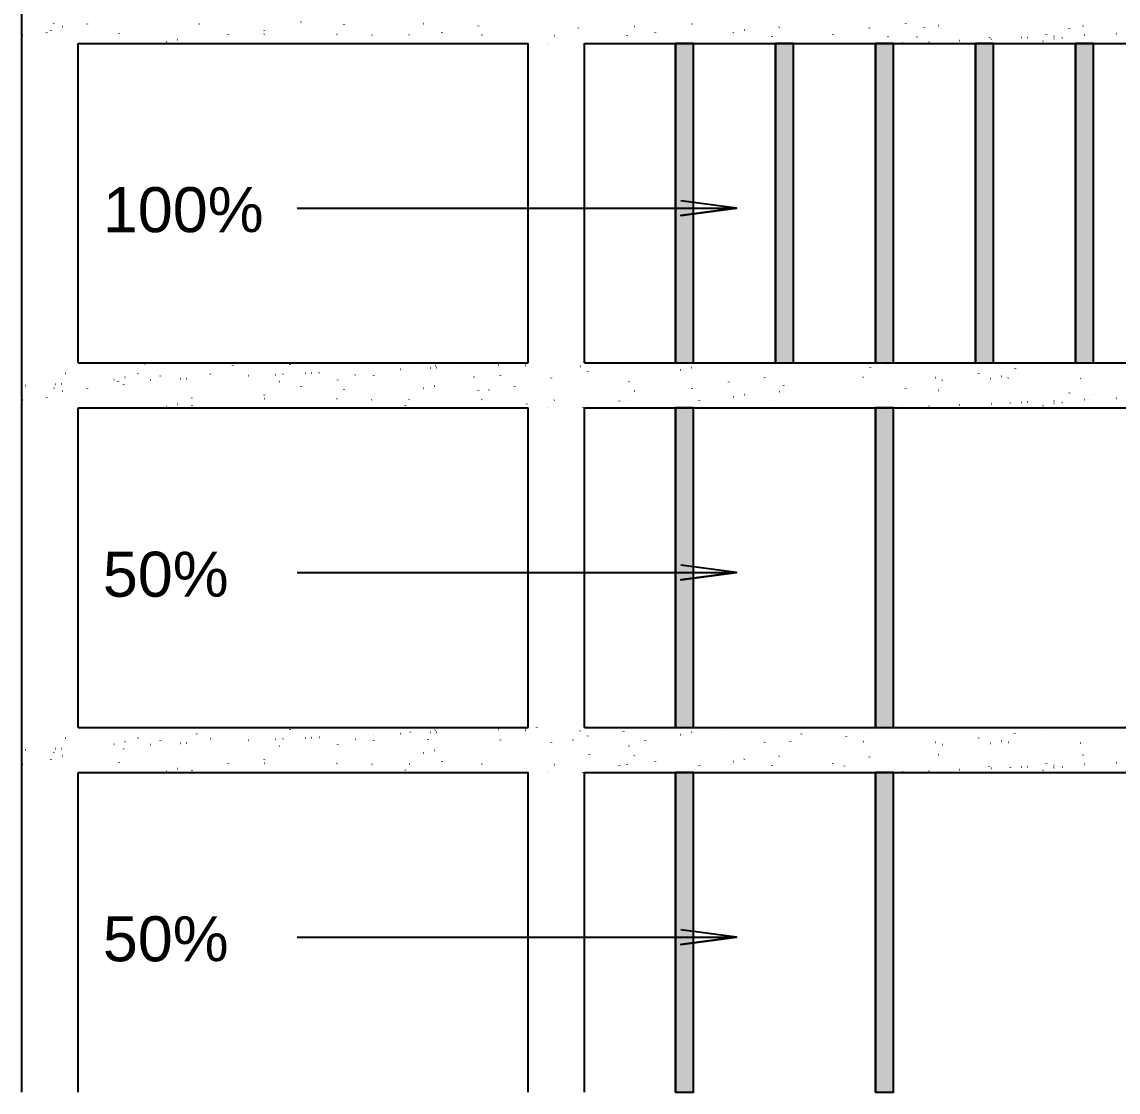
# Model space of a CAD drawing. Header units: millimetres. Extents: x 1659 to 9159, y 667 to 9133.
# Drawn here: x 7510.2 to 7753.8, y 5523.8 to 5761.5 of the extents above; entities that cross this region are included whole.
import ezdxf

# ---------------------------------------------------------------- set-up
doc = ezdxf.new("R2010")
doc.units = ezdxf.units.MM
for name, color, linetype in [('1', 1, 'Continuous'), ('10', 10, 'Continuous'), ('6', 6, 'Continuous')]:
    doc.layers.add(name, color=color, linetype=linetype)
doc.styles.get("Standard").update_dxf_attribs({"font": 'arial.ttf'})

msp = doc.modelspace()

# ---------------------------------------------------------------- linework, layer by layer
at = {"layer": '1', "linetype": 'Continuous'}
for p, q in [((7510.19, 5756.76), (7510.19, 5766.76)), ((7517.31, 5761.21), (7517.34, 5761.25)), ((7519.14, 5760.54), (7519.19, 5760.55)), ((7524.79, 5761.03), (7524.79, 5761.08)), ((7549.55, 5761.05), (7549.58, 5761.09)), ((7572.26, 5761.48), (7572.27, 5761.52)), ((7581.78, 5760.89), (7581.81, 5760.93)), ((7599.43, 5761.15), (7599.47, 5761.16)), ((7611.66, 5760.6), (7611.67, 5760.65)), ((7614.01, 5760.73), (7614.04, 5760.76)), ((7636.27, 5760.72), (7636.32, 5760.73)), ((7646.25, 5760.56), (7646.28, 5760.6)), ((7659.13, 5761.04), (7659.14, 5761.09)), ((7678.48, 5760.4), (7678.51, 5760.44)), ((7706.56, 5761.11), (7706.56, 5761.16)), ((7710.71, 5760.24), (7710.74, 5760.28)), ((7713.88, 5760.74), (7713.92, 5760.75)), ((7746, 5760.61), (7746.01, 5760.66)), ((7510.19, 5758.55), (7510.19, 5758.55)), ((7510.35, 5758.59), (7510.4, 5758.6)), ((7515.71, 5759.12), (7515.75, 5759.16)), ((7516.69, 5759.57), (7516.7, 5759.62)), ((7531.79, 5758.99), (7531.82, 5759.03)), ((7547.95, 5758.96), (7547.98, 5759)), ((7553.55, 5759.57), (7553.6, 5759.58)), ((7556.09, 5758.69), (7556.1, 5758.74)), ((7564.03, 5758.83), (7564.06, 5758.87)), ((7564.12, 5759.64), (7564.12, 5759.69)), ((7580.18, 5758.8), (7580.21, 5758.84)), ((7587.95, 5758.6), (7588, 5758.61)), ((7596.26, 5758.67), (7596.29, 5758.71)), ((7603.56, 5759.13), (7603.57, 5759.18)), ((7612.41, 5758.64), (7612.44, 5758.68)), ((7628.49, 5758.51), (7628.52, 5758.55)), ((7633.83, 5760.18), (7633.88, 5760.19)), ((7642.96, 5758.26), (7642.97, 5758.31)), ((7644.65, 5758.48), (7644.68, 5758.52)), ((7650.99, 5759.2), (7651, 5759.25)), ((7660.73, 5758.35), (7660.76, 5758.39)), ((7668.24, 5759.22), (7668.29, 5759.23)), ((7670.68, 5759.76), (7670.73, 5759.77)), ((7676.88, 5758.32), (7676.91, 5758.36)), ((7690.44, 5758.7), (7690.44, 5758.75)), ((7692.96, 5758.19), (7692.99, 5758.23)), ((7698.53, 5760.17), (7698.54, 5760.22)), ((7702.65, 5758.25), (7702.7, 5758.26)), ((7705.09, 5758.79), (7705.14, 5758.8)), ((7709.11, 5758.16), (7709.14, 5758.2)), ((7725.19, 5758.03), (7725.22, 5758.07)), ((7729.83, 5757.83), (7729.84, 5757.88)), ((7732.33, 5758.04), (7732.38, 5758.04)), ((7733.58, 5758.09), (7733.63, 5758.09)), ((7737.86, 5758.77), (7737.87, 5758.82)), ((7739.47, 5758.35), (7739.52, 5758.35)), ((7741.35, 5758), (7741.38, 5758.04)), ((7742.94, 5760.08), (7742.98, 5760.12)), ((7746.22, 5758.64), (7746.27, 5758.65)), ((7747.46, 5758.7), (7747.51, 5758.7)), ((7748.28, 5759.77), (7748.33, 5759.78)), ((7753.36, 5758.96), (7753.41, 5758.96)), ((7510.19, 5685.76), (7510.19, 5756.76)), ((7513.9, 5756.76), (7513.9, 5756.76)), ((7513.9, 5756.76), (7513.9, 5756.76)), ((7516.32, 5756.76), (7516.32, 5756.76)), ((7516.32, 5756.76), (7516.32, 5756.76)), ((7522.69, 5756.76), (7622.69, 5756.76)), ((7522.69, 5685.76), (7522.69, 5756.76)), ((7524.22, 5756.76), (7524.22, 5756.76)), ((7524.22, 5756.76), (7524.22, 5756.76)), ((7524.22, 5756.76), (7524.22, 5756.76)), ((7530.08, 5756.76), (7530.08, 5756.76)), ((7532.13, 5756.76), (7532.13, 5756.76)), ((7540.03, 5756.76), (7540.03, 5756.76)), ((7540.03, 5756.76), (7540.03, 5756.76)), ((7540.86, 5756.76), (7540.86, 5756.76)), ((7540.86, 5756.76), (7540.86, 5756.76)), ((7540.86, 5756.76), (7540.86, 5756.76)), ((7542.32, 5757.08), (7542.37, 5757.09)), ((7544.76, 5757.62), (7544.81, 5757.63)), ((7546.25, 5756.76), (7546.25, 5756.76)), ((7546.25, 5756.76), (7546.25, 5756.76)), ((7547.93, 5756.76), (7547.93, 5756.76)), ((7547.93, 5756.76), (7547.93, 5756.76)), ((7547.99, 5757.23), (7548, 5757.28)), ((7555.83, 5756.76), (7555.83, 5756.76)), ((7555.83, 5756.76), (7555.83, 5756.76)), ((7555.83, 5756.76), (7555.83, 5756.76)), ((7562.43, 5756.76), (7562.43, 5756.76)), ((7563.74, 5756.76), (7563.74, 5756.76)), ((7571.64, 5756.76), (7571.64, 5756.76)), ((7571.64, 5756.76), (7571.64, 5756.76)), ((7578.61, 5756.76), (7578.61, 5756.76)), ((7578.61, 5756.76), (7578.61, 5756.76)), ((7579.54, 5756.76), (7579.54, 5756.76)), ((7579.54, 5756.76), (7579.54, 5756.76)), ((7579.54, 5756.76), (7579.54, 5756.76)), ((7579.62, 5756.76), (7579.62, 5756.76)), ((7579.62, 5756.76), (7579.62, 5756.76)), ((7587.45, 5756.76), (7587.45, 5756.76)), ((7594.79, 5756.76), (7594.79, 5756.76)), ((7595.35, 5756.76), (7595.35, 5756.76)), ((7595.42, 5757.3), (7595.43, 5757.35)), ((7603.25, 5756.76), (7603.25, 5756.76)), ((7603.25, 5756.76), (7603.25, 5756.76)), ((7610.97, 5756.76), (7610.97, 5756.76)), ((7610.97, 5756.76), (7610.97, 5756.76)), ((7611.15, 5756.76), (7611.15, 5756.76)), ((7611.15, 5756.76), (7611.15, 5756.76)), ((7611.15, 5756.76), (7611.15, 5756.76)), ((7618.38, 5756.76), (7618.38, 5756.76)), ((7618.38, 5756.76), (7618.38, 5756.76)), ((7619.06, 5756.76), (7619.06, 5756.76)), ((7622.36, 5757.64), (7622.41, 5757.65)), ((7622.69, 5685.76), (7622.69, 5756.76)), ((7622.69, 5685.76), (7622.69, 5756.76)), ((7626.96, 5756.76), (7626.96, 5756.76)), ((7626.96, 5756.76), (7626.96, 5756.76)), ((7627.14, 5756.76), (7627.14, 5756.76)), ((7634.86, 5756.76), (7634.86, 5756.76)), ((7634.86, 5756.76), (7634.86, 5756.76)), ((7634.87, 5756.79), (7634.87, 5756.84)), ((7635.19, 5756.76), (7835.19, 5756.76)), ((7635.19, 5685.76), (7635.19, 5756.76)), ((7642.76, 5756.76), (7642.76, 5756.76)), ((7642.76, 5756.76), (7642.76, 5756.76)), ((7642.76, 5756.76), (7642.76, 5756.76)), ((7643.32, 5756.76), (7643.32, 5756.76)), ((7643.32, 5756.76), (7643.32, 5756.76)), ((7650.67, 5756.76), (7650.67, 5756.76)), ((7657.15, 5756.76), (7657.15, 5756.76)), ((7657.15, 5756.76), (7657.15, 5756.76)), ((7657.15, 5756.76), (7657.15, 5756.76)), ((7658.57, 5756.76), (7658.57, 5756.76)), ((7658.57, 5756.76), (7658.57, 5756.76)), ((7659.5, 5756.76), (7659.5, 5756.76)), ((7666.47, 5756.76), (7666.47, 5756.76)), ((7666.47, 5756.76), (7666.47, 5756.76)), ((7666.47, 5756.76), (7666.47, 5756.76)), ((7674.37, 5756.76), (7674.37, 5756.76)), ((7675.68, 5756.76), (7675.68, 5756.76)), ((7675.68, 5756.76), (7675.68, 5756.76)), ((7682.28, 5756.76), (7682.28, 5756.76)), ((7682.29, 5756.86), (7682.3, 5756.91)), ((7690.18, 5756.76), (7690.18, 5756.76)), ((7690.18, 5756.76), (7690.18, 5756.76)), ((7691.86, 5756.76), (7691.86, 5756.76)), ((7695.91, 5756.76), (7695.91, 5756.76)), ((7695.91, 5756.76), (7695.91, 5756.76)), ((7695.91, 5756.76), (7695.91, 5756.76)), ((7698.08, 5756.76), (7698.08, 5756.76)), ((7698.08, 5756.76), (7698.08, 5756.76)), ((7698.08, 5756.76), (7698.08, 5756.76)), ((7702.97, 5756.76), (7702.97, 5756.76)), ((7702.97, 5756.76), (7702.97, 5756.76)), ((7702.97, 5756.76), (7702.97, 5756.76)), ((7704.56, 5756.83), (7704.61, 5756.83)), ((7705.8, 5756.88), (7705.85, 5756.88)), ((7705.98, 5756.76), (7705.98, 5756.76)), ((7708.04, 5756.76), (7708.04, 5756.76)), ((7708.04, 5756.76), (7708.04, 5756.76)), ((7711.7, 5757.14), (7711.75, 5757.14)), ((7713.89, 5756.76), (7713.89, 5756.76)), ((7713.89, 5756.76), (7713.89, 5756.76)), ((7718.44, 5757.43), (7718.49, 5757.43)), ((7719.69, 5757.49), (7719.74, 5757.49)), ((7721.79, 5756.76), (7721.79, 5756.76)), ((7721.79, 5756.76), (7721.79, 5756.76)), ((7721.79, 5756.76), (7721.79, 5756.76)), ((7724.21, 5756.76), (7724.21, 5756.76)), ((7725.59, 5757.74), (7725.64, 5757.75)), ((7729.69, 5756.76), (7729.69, 5756.76)), ((7729.69, 5756.76), (7729.69, 5756.76)), ((7729.69, 5756.76), (7729.69, 5756.76)), ((7734.67, 5756.76), (7734.67, 5756.76)), ((7734.67, 5756.76), (7734.67, 5756.76)), ((7734.67, 5756.76), (7734.67, 5756.76)), ((7737.06, 5757.28), (7737.1, 5757.29)), ((7737.59, 5756.76), (7737.59, 5756.76)), ((7739.5, 5757.83), (7739.55, 5757.84)), ((7740.39, 5756.76), (7740.39, 5756.76)), ((7740.39, 5756.76), (7740.39, 5756.76)), ((7745.5, 5756.76), (7745.5, 5756.76)), ((7745.5, 5756.76), (7745.5, 5756.76)), ((7753.4, 5756.76), (7753.4, 5756.76)), ((7753.4, 5756.76), (7753.4, 5756.76)), ((7753.4, 5756.76), (7753.4, 5756.76)), ((7510.19, 5675.76), (7510.19, 5685.76)), ((7522.69, 5685.76), (7622.69, 5685.76)), ((7537.56, 5685.51), (7537.59, 5685.55)), ((7557.08, 5685.23), (7557.09, 5685.28)), ((7569.79, 5685.35), (7569.82, 5685.39)), ((7596.53, 5684.72), (7596.54, 5684.77)), ((7602.03, 5685.19), (7602.06, 5685.23)), ((7608.13, 5685.02), (7608.18, 5685.02)), ((7614.87, 5685.31), (7614.92, 5685.31)), ((7616.12, 5685.37), (7616.17, 5685.37)), ((7622.02, 5685.62), (7622.07, 5685.63)), ((7622.12, 5685.18), (7622.17, 5685.19)), ((7624.57, 5685.72), (7624.61, 5685.73)), ((7634.26, 5685.03), (7634.29, 5685.07)), ((7635.19, 5685.76), (7835.19, 5685.76)), ((7643.95, 5684.79), (7643.96, 5684.84)), ((7666.49, 5684.87), (7666.52, 5684.91)), ((7702.17, 5685.74), (7702.22, 5685.75)), ((7736.57, 5684.77), (7736.62, 5684.78)), ((7519.81, 5683.46), (7519.84, 5683.5)), ((7533.05, 5682.62), (7533.1, 5682.63)), ((7535.96, 5683.43), (7535.99, 5683.47)), ((7540.96, 5682.82), (7540.97, 5682.87)), ((7541.84, 5684.57), (7541.89, 5684.58)), ((7546.69, 5682.34), (7546.74, 5682.34)), ((7549.05, 5684.28), (7549.06, 5684.33)), ((7552.04, 5683.3), (7552.07, 5683.34)), ((7552.58, 5682.59), (7552.63, 5682.59)), ((7559.33, 5682.89), (7559.38, 5682.89)), ((7560.57, 5682.94), (7560.62, 5682.94)), ((7566.47, 5683.2), (7566.52, 5683.2)), ((7568.2, 5683.27), (7568.23, 5683.31)), ((7573.21, 5683.49), (7573.26, 5683.5)), ((7574.46, 5683.55), (7574.51, 5683.55)), ((7576.25, 5683.6), (7576.29, 5683.61)), ((7580.36, 5683.81), (7580.41, 5683.81)), ((7584.27, 5683.14), (7584.31, 5683.18)), ((7587.1, 5684.1), (7587.15, 5684.1)), ((7588.35, 5684.15), (7588.4, 5684.16)), ((7588.38, 5682.89), (7588.39, 5682.94)), ((7594.24, 5684.41), (7594.29, 5684.41)), ((7600.43, 5683.11), (7600.46, 5683.15)), ((7600.99, 5684.71), (7601.04, 5684.71)), ((7602.24, 5684.76), (7602.28, 5684.76)), ((7610.65, 5682.64), (7610.7, 5682.65)), ((7616.51, 5682.98), (7616.54, 5683.02)), ((7627.83, 5682.38), (7627.84, 5682.43)), ((7632.66, 5682.95), (7632.69, 5682.99)), ((7635.93, 5683.85), (7635.93, 5683.9)), ((7648.74, 5682.82), (7648.77, 5682.86)), ((7656.53, 5684.21), (7656.58, 5684.22)), ((7658.97, 5684.75), (7659.02, 5684.77)), ((7664.9, 5682.79), (7664.93, 5682.83)), ((7675.26, 5682.45), (7675.26, 5682.5)), ((7680.97, 5682.66), (7681, 5682.7)), ((7683.4, 5684.29), (7683.41, 5684.34)), ((7690.94, 5683.25), (7690.99, 5683.26)), ((7693.38, 5683.79), (7693.43, 5683.8)), ((7697.13, 5682.63), (7697.16, 5682.67)), ((7698.73, 5684.71), (7698.76, 5684.75)), ((7713.21, 5682.5), (7713.24, 5682.54)), ((7722.8, 5683.42), (7722.8, 5683.47)), ((7727.79, 5682.82), (7727.84, 5682.83)), ((7729.36, 5682.47), (7729.39, 5682.51)), ((7730.83, 5684.36), (7730.83, 5684.41)), ((7730.96, 5684.55), (7730.99, 5684.59)), ((7745.44, 5682.34), (7745.47, 5682.38)), ((7510.19, 5680.74), (7510.19, 5680.74)), ((7510.19, 5680.74), (7510.19, 5680.74)), ((7510.92, 5680.77), (7510.97, 5680.78)), ((7517.31, 5680.21), (7517.34, 5680.25)), ((7517.67, 5681.07), (7517.72, 5681.07)), ((7518.91, 5681.12), (7518.96, 5681.12)), ((7524.79, 5680.03), (7524.79, 5680.08)), ((7524.81, 5681.38), (7524.86, 5681.38)), ((7530.61, 5682.08), (7530.66, 5682.09)), ((7531.55, 5681.67), (7531.6, 5681.68)), ((7532.8, 5681.73), (7532.85, 5681.73)), ((7532.81, 5680.98), (7532.82, 5681.03)), ((7538.7, 5681.99), (7538.75, 5681.99)), ((7545.44, 5682.28), (7545.49, 5682.28)), ((7549.55, 5680.05), (7549.58, 5680.09)), ((7565.02, 5681.11), (7565.07, 5681.12)), ((7567.46, 5681.65), (7567.51, 5681.66)), ((7572.26, 5680.48), (7572.27, 5680.52)), ((7580.36, 5681.94), (7580.36, 5681.99)), ((7581.78, 5679.89), (7581.81, 5679.93)), ((7599.43, 5680.15), (7599.47, 5680.16)), ((7601.87, 5680.69), (7601.92, 5680.7)), ((7619.69, 5680.55), (7619.69, 5680.6)), ((7645.06, 5681.67), (7645.11, 5681.68)), ((7659.13, 5680.04), (7659.14, 5680.09)), ((7667.23, 5681.51), (7667.24, 5681.56)), ((7679.47, 5680.7), (7679.52, 5680.72)), ((7706.56, 5680.11), (7706.56, 5680.16)), ((7714.7, 5681.95), (7714.71, 5682)), ((7725.35, 5682.28), (7725.4, 5682.29)), ((7510.19, 5677.55), (7510.19, 5677.55)), ((7510.35, 5677.59), (7510.4, 5677.6)), ((7515.71, 5678.12), (7515.75, 5678.16)), ((7516.69, 5678.57), (7516.7, 5678.62)), ((7519.14, 5679.54), (7519.19, 5679.55)), ((7531.79, 5677.99), (7531.82, 5678.03)), ((7547.95, 5677.96), (7547.98, 5678)), ((7553.55, 5678.57), (7553.6, 5678.58)), ((7556.09, 5677.69), (7556.1, 5677.74)), ((7564.03, 5677.83), (7564.06, 5677.87)), ((7564.12, 5678.64), (7564.12, 5678.69)), ((7580.18, 5677.8), (7580.21, 5677.84)), ((7587.95, 5677.6), (7588, 5677.61)), ((7596.26, 5677.67), (7596.29, 5677.71)), ((7603.56, 5678.13), (7603.57, 5678.18)), ((7611.66, 5679.6), (7611.67, 5679.65)), ((7612.41, 5677.64), (7612.44, 5677.68)), ((7614.01, 5679.73), (7614.04, 5679.76)), ((7628.49, 5677.51), (7628.52, 5677.55)), ((7633.83, 5679.18), (7633.88, 5679.19)), ((7636.27, 5679.72), (7636.32, 5679.73)), ((7644.65, 5677.48), (7644.68, 5677.52)), ((7646.25, 5679.56), (7646.28, 5679.6)), ((7650.99, 5678.2), (7651, 5678.25)), ((7668.24, 5678.22), (7668.29, 5678.23)), ((7670.68, 5678.76), (7670.73, 5678.77)), ((7678.48, 5679.4), (7678.51, 5679.44)), ((7690.44, 5677.7), (7690.44, 5677.75)), ((7698.53, 5679.17), (7698.54, 5679.22)), ((7705.09, 5677.79), (7705.14, 5677.8)), ((7710.71, 5679.24), (7710.74, 5679.28)), ((7713.88, 5679.74), (7713.92, 5679.75)), ((7737.86, 5677.77), (7737.87, 5677.82)), ((7742.94, 5679.08), (7742.98, 5679.12)), ((7746, 5679.61), (7746.01, 5679.66)), ((7746.22, 5677.64), (7746.27, 5677.65)), ((7747.46, 5677.7), (7747.51, 5677.7)), ((7748.28, 5678.77), (7748.33, 5678.78)), ((7753.36, 5677.96), (7753.41, 5677.96)), ((7510.19, 5604.76), (7510.19, 5675.76)), ((7513.9, 5675.76), (7513.9, 5675.76)), ((7513.9, 5675.76), (7513.9, 5675.76)), ((7516.32, 5675.76), (7516.32, 5675.76)), ((7516.32, 5675.76), (7516.32, 5675.76)), ((7522.69, 5675.76), (7622.69, 5675.76)), ((7522.69, 5604.76), (7522.69, 5675.76)), ((7524.22, 5675.76), (7524.22, 5675.76)), ((7524.22, 5675.76), (7524.22, 5675.76)), ((7524.22, 5675.76), (7524.22, 5675.76)), ((7530.08, 5675.76), (7530.08, 5675.76)), ((7532.13, 5675.76), (7532.13, 5675.76)), ((7540.03, 5675.76), (7540.03, 5675.76)), ((7540.03, 5675.76), (7540.03, 5675.76)), ((7540.86, 5675.76), (7540.86, 5675.76)), ((7540.86, 5675.76), (7540.86, 5675.76)), ((7540.86, 5675.76), (7540.86, 5675.76)), ((7542.32, 5676.08), (7542.37, 5676.09)), ((7544.76, 5676.62), (7544.81, 5676.63)), ((7546.25, 5675.76), (7546.25, 5675.76)), ((7546.25, 5675.76), (7546.25, 5675.76)), ((7547.93, 5675.76), (7547.93, 5675.76)), ((7547.93, 5675.76), (7547.93, 5675.76)), ((7547.99, 5676.23), (7548, 5676.28)), ((7555.83, 5675.76), (7555.83, 5675.76)), ((7555.83, 5675.76), (7555.83, 5675.76)), ((7555.83, 5675.76), (7555.83, 5675.76)), ((7562.43, 5675.76), (7562.43, 5675.76)), ((7563.74, 5675.76), (7563.74, 5675.76)), ((7571.64, 5675.76), (7571.64, 5675.76)), ((7571.64, 5675.76), (7571.64, 5675.76)), ((7578.61, 5675.76), (7578.61, 5675.76)), ((7578.61, 5675.76), (7578.61, 5675.76)), ((7579.54, 5675.76), (7579.54, 5675.76)), ((7579.54, 5675.76), (7579.54, 5675.76)), ((7579.54, 5675.76), (7579.54, 5675.76)), ((7579.62, 5675.76), (7579.62, 5675.76)), ((7579.62, 5675.76), (7579.62, 5675.76)), ((7587.45, 5675.76), (7587.45, 5675.76)), ((7594.79, 5675.76), (7594.79, 5675.76)), ((7595.35, 5675.76), (7595.35, 5675.76)), ((7595.42, 5676.3), (7595.43, 5676.35)), ((7603.25, 5675.76), (7603.25, 5675.76)), ((7603.25, 5675.76), (7603.25, 5675.76)), ((7610.97, 5675.76), (7610.97, 5675.76)), ((7610.97, 5675.76), (7610.97, 5675.76)), ((7611.15, 5675.76), (7611.15, 5675.76)), ((7611.15, 5675.76), (7611.15, 5675.76)), ((7611.15, 5675.76), (7611.15, 5675.76)), ((7618.38, 5675.76), (7618.38, 5675.76)), ((7618.38, 5675.76), (7618.38, 5675.76)), ((7619.06, 5675.76), (7619.06, 5675.76)), ((7622.36, 5676.64), (7622.41, 5676.65)), ((7622.69, 5604.76), (7622.69, 5675.76)), ((7622.69, 5604.76), (7622.69, 5675.76)), ((7626.96, 5675.76), (7626.96, 5675.76)), ((7626.96, 5675.76), (7626.96, 5675.76)), ((7627.14, 5675.76), (7627.14, 5675.76)), ((7634.86, 5675.76), (7634.86, 5675.76)), ((7634.86, 5675.76), (7634.86, 5675.76)), ((7634.87, 5675.79), (7634.87, 5675.84)), ((7635.19, 5675.76), (7835.19, 5675.76)), ((7635.19, 5604.76), (7635.19, 5675.76)), ((7642.76, 5675.76), (7642.76, 5675.76)), ((7642.76, 5675.76), (7642.76, 5675.76)), ((7642.76, 5675.76), (7642.76, 5675.76)), ((7642.96, 5677.26), (7642.97, 5677.31)), ((7643.32, 5675.76), (7643.32, 5675.76)), ((7643.32, 5675.76), (7643.32, 5675.76)), ((7650.67, 5675.76), (7650.67, 5675.76)), ((7657.15, 5675.76), (7657.15, 5675.76)), ((7657.15, 5675.76), (7657.15, 5675.76)), ((7657.15, 5675.76), (7657.15, 5675.76)), ((7658.57, 5675.76), (7658.57, 5675.76)), ((7658.57, 5675.76), (7658.57, 5675.76)), ((7659.5, 5675.76), (7659.5, 5675.76)), ((7660.73, 5677.35), (7660.76, 5677.39)), ((7666.47, 5675.76), (7666.47, 5675.76)), ((7666.47, 5675.76), (7666.47, 5675.76)), ((7666.47, 5675.76), (7666.47, 5675.76)), ((7674.37, 5675.76), (7674.37, 5675.76)), ((7675.68, 5675.76), (7675.68, 5675.76)), ((7675.68, 5675.76), (7675.68, 5675.76)), ((7676.88, 5677.32), (7676.91, 5677.36)), ((7682.28, 5675.76), (7682.28, 5675.76)), ((7682.29, 5675.86), (7682.3, 5675.91)), ((7690.18, 5675.76), (7690.18, 5675.76)), ((7690.18, 5675.76), (7690.18, 5675.76)), ((7691.86, 5675.76), (7691.86, 5675.76)), ((7692.96, 5677.19), (7692.99, 5677.23)), ((7695.91, 5675.76), (7695.91, 5675.76)), ((7695.91, 5675.76), (7695.91, 5675.76)), ((7695.91, 5675.76), (7695.91, 5675.76)), ((7698.08, 5675.76), (7698.08, 5675.76)), ((7698.08, 5675.76), (7698.08, 5675.76)), ((7698.08, 5675.76), (7698.08, 5675.76)), ((7702.65, 5677.25), (7702.7, 5677.26)), ((7702.97, 5675.76), (7702.97, 5675.76)), ((7702.97, 5675.76), (7702.97, 5675.76)), ((7702.97, 5675.76), (7702.97, 5675.76)), ((7704.56, 5675.83), (7704.61, 5675.83)), ((7705.8, 5675.88), (7705.85, 5675.88)), ((7705.98, 5675.76), (7705.98, 5675.76)), ((7708.04, 5675.76), (7708.04, 5675.76)), ((7708.04, 5675.76), (7708.04, 5675.76)), ((7709.11, 5677.16), (7709.14, 5677.2)), ((7711.7, 5676.14), (7711.75, 5676.14)), ((7713.89, 5675.76), (7713.89, 5675.76)), ((7713.89, 5675.76), (7713.89, 5675.76)), ((7718.44, 5676.43), (7718.49, 5676.43)), ((7719.69, 5676.49), (7719.74, 5676.49)), ((7721.79, 5675.76), (7721.79, 5675.76)), ((7721.79, 5675.76), (7721.79, 5675.76)), ((7721.79, 5675.76), (7721.79, 5675.76)), ((7724.21, 5675.76), (7724.21, 5675.76)), ((7725.19, 5677.03), (7725.22, 5677.07)), ((7725.59, 5676.74), (7725.64, 5676.75)), ((7729.69, 5675.76), (7729.69, 5675.76)), ((7729.69, 5675.76), (7729.69, 5675.76)), ((7729.69, 5675.76), (7729.69, 5675.76)), ((7729.83, 5676.83), (7729.84, 5676.88)), ((7732.33, 5677.04), (7732.38, 5677.04)), ((7733.58, 5677.09), (7733.63, 5677.09)), ((7734.67, 5675.76), (7734.67, 5675.76)), ((7734.67, 5675.76), (7734.67, 5675.76)), ((7734.67, 5675.76), (7734.67, 5675.76)), ((7737.06, 5676.28), (7737.1, 5676.29)), ((7737.59, 5675.76), (7737.59, 5675.76)), ((7739.47, 5677.35), (7739.52, 5677.35)), ((7739.5, 5676.83), (7739.55, 5676.84)), ((7740.39, 5675.76), (7740.39, 5675.76)), ((7740.39, 5675.76), (7740.39, 5675.76)), ((7741.35, 5677), (7741.38, 5677.04)), ((7745.5, 5675.76), (7745.5, 5675.76)), ((7745.5, 5675.76), (7745.5, 5675.76)), ((7753.4, 5675.76), (7753.4, 5675.76)), ((7753.4, 5675.76), (7753.4, 5675.76)), ((7753.4, 5675.76), (7753.4, 5675.76)), ((7510.19, 5594.76), (7510.19, 5604.76)), ((7522.69, 5604.76), (7622.69, 5604.76)), ((7537.56, 5604.51), (7537.59, 5604.55)), ((7622.02, 5604.62), (7622.07, 5604.63)), ((7624.57, 5604.72), (7624.61, 5604.73)), ((7635.19, 5604.76), (7835.19, 5604.76)), ((7702.17, 5604.74), (7702.22, 5604.75)), ((7519.81, 5602.46), (7519.84, 5602.5)), ((7535.96, 5602.43), (7535.99, 5602.47)), ((7541.84, 5603.57), (7541.89, 5603.58)), ((7549.05, 5603.28), (7549.06, 5603.33)), ((7552.04, 5602.3), (7552.07, 5602.34)), ((7557.08, 5604.23), (7557.09, 5604.28)), ((7566.47, 5602.2), (7566.52, 5602.2)), ((7568.2, 5602.27), (7568.23, 5602.31)), ((7569.79, 5604.35), (7569.82, 5604.39)), ((7573.21, 5602.49), (7573.26, 5602.5)), ((7574.46, 5602.55), (7574.51, 5602.55)), ((7576.25, 5602.6), (7576.29, 5602.61)), ((7580.36, 5602.81), (7580.41, 5602.81)), ((7584.27, 5602.14), (7584.31, 5602.18)), ((7587.1, 5603.1), (7587.15, 5603.1)), ((7588.35, 5603.15), (7588.4, 5603.16)), ((7594.24, 5603.41), (7594.29, 5603.41)), ((7596.53, 5603.72), (7596.54, 5603.77)), ((7600.43, 5602.11), (7600.46, 5602.15)), ((7600.99, 5603.71), (7601.04, 5603.71)), ((7602.03, 5604.19), (7602.06, 5604.23)), ((7602.24, 5603.76), (7602.28, 5603.76)), ((7608.13, 5604.02), (7608.18, 5604.02)), ((7614.87, 5604.31), (7614.92, 5604.31)), ((7616.12, 5604.37), (7616.17, 5604.37)), ((7616.51, 5601.98), (7616.54, 5602.02)), ((7622.12, 5604.18), (7622.17, 5604.19)), ((7632.66, 5601.95), (7632.69, 5601.99)), ((7634.26, 5604.03), (7634.29, 5604.07)), ((7635.93, 5602.85), (7635.93, 5602.9)), ((7643.95, 5603.79), (7643.96, 5603.84)), ((7656.53, 5603.21), (7656.58, 5603.22)), ((7658.97, 5603.75), (7659.02, 5603.77)), ((7666.49, 5603.87), (7666.52, 5603.91)), ((7683.4, 5603.29), (7683.41, 5603.34)), ((7690.94, 5602.25), (7690.99, 5602.26)), ((7693.38, 5602.79), (7693.43, 5602.8)), ((7698.73, 5603.71), (7698.76, 5603.75)), ((7722.8, 5602.42), (7722.8, 5602.47)), ((7730.83, 5603.36), (7730.83, 5603.41)), ((7730.96, 5603.55), (7730.99, 5603.59)), ((7736.57, 5603.77), (7736.62, 5603.78)), ((7510.19, 5599.74), (7510.19, 5599.74)), ((7510.19, 5599.74), (7510.19, 5599.74)), ((7510.92, 5599.77), (7510.97, 5599.78)), ((7517.67, 5600.07), (7517.72, 5600.07)), ((7518.91, 5600.12), (7518.96, 5600.12)), ((7524.81, 5600.38), (7524.86, 5600.38)), ((7530.61, 5601.08), (7530.66, 5601.09)), ((7531.55, 5600.67), (7531.6, 5600.68)), ((7532.8, 5600.73), (7532.85, 5600.73)), ((7532.81, 5599.98), (7532.82, 5600.03)), ((7533.05, 5601.62), (7533.1, 5601.63)), ((7538.7, 5600.99), (7538.75, 5600.99)), ((7540.96, 5601.82), (7540.97, 5601.87)), ((7545.44, 5601.28), (7545.49, 5601.28)), ((7546.69, 5601.34), (7546.74, 5601.34)), ((7552.58, 5601.59), (7552.63, 5601.59)), ((7559.33, 5601.89), (7559.38, 5601.89)), ((7560.57, 5601.94), (7560.62, 5601.94)), ((7565.02, 5600.11), (7565.07, 5600.12)), ((7567.46, 5600.65), (7567.51, 5600.66)), ((7572.26, 5599.48), (7572.27, 5599.52)), ((7580.36, 5600.94), (7580.36, 5600.99)), ((7588.38, 5601.89), (7588.39, 5601.94)), ((7601.87, 5599.69), (7601.92, 5599.7)), ((7610.65, 5601.64), (7610.7, 5601.65)), ((7619.69, 5599.55), (7619.69, 5599.6)), ((7627.83, 5601.38), (7627.84, 5601.43)), ((7645.06, 5600.67), (7645.11, 5600.68)), ((7648.74, 5601.82), (7648.77, 5601.86)), ((7664.9, 5601.79), (7664.93, 5601.83)), ((7667.23, 5600.51), (7667.24, 5600.56)), ((7675.26, 5601.45), (7675.26, 5601.5)), ((7679.47, 5599.7), (7679.52, 5599.72)), ((7680.97, 5601.66), (7681, 5601.7)), ((7697.13, 5601.63), (7697.16, 5601.67)), ((7713.21, 5601.5), (7713.24, 5601.54)), ((7714.7, 5600.95), (7714.71, 5601)), ((7725.35, 5601.28), (7725.4, 5601.29)), ((7727.79, 5601.82), (7727.84, 5601.83)), ((7729.36, 5601.47), (7729.39, 5601.51)), ((7745.44, 5601.34), (7745.47, 5601.38)), ((7515.71, 5597.12), (7515.75, 5597.16)), ((7516.69, 5597.57), (7516.7, 5597.62)), ((7517.31, 5599.21), (7517.34, 5599.25)), ((7519.14, 5598.54), (7519.19, 5598.55)), ((7524.79, 5599.03), (7524.79, 5599.08)), ((7549.55, 5599.05), (7549.58, 5599.09)), ((7553.55, 5597.57), (7553.6, 5597.58)), ((7564.12, 5597.64), (7564.12, 5597.69)), ((7581.78, 5598.89), (7581.81, 5598.93)), ((7599.43, 5599.15), (7599.47, 5599.16)), ((7603.56, 5597.13), (7603.57, 5597.18)), ((7611.66, 5598.6), (7611.67, 5598.65)), ((7614.01, 5598.73), (7614.04, 5598.76)), ((7633.83, 5598.18), (7633.88, 5598.19)), ((7636.27, 5598.72), (7636.32, 5598.73)), ((7646.25, 5598.56), (7646.28, 5598.6)), ((7650.99, 5597.2), (7651, 5597.25)), ((7659.13, 5599.04), (7659.14, 5599.09)), ((7668.24, 5597.22), (7668.29, 5597.23)), ((7670.68, 5597.76), (7670.73, 5597.77)), ((7678.48, 5598.4), (7678.51, 5598.44)), ((7698.53, 5598.17), (7698.54, 5598.22)), ((7706.56, 5599.11), (7706.56, 5599.16)), ((7710.71, 5598.24), (7710.74, 5598.28)), ((7713.88, 5598.74), (7713.92, 5598.75)), ((7742.94, 5598.08), (7742.98, 5598.12)), ((7746, 5598.61), (7746.01, 5598.66)), ((7748.28, 5597.77), (7748.33, 5597.78)), ((7510.19, 5596.55), (7510.19, 5596.55)), ((7510.19, 5523.76), (7510.19, 5594.76)), ((7510.35, 5596.59), (7510.4, 5596.6)), ((7513.9, 5594.76), (7513.9, 5594.76)), ((7513.9, 5594.76), (7513.9, 5594.76)), ((7516.32, 5594.76), (7516.32, 5594.76)), ((7516.32, 5594.76), (7516.32, 5594.76)), ((7522.69, 5594.76), (7622.69, 5594.76)), ((7522.69, 5523.76), (7522.69, 5594.76)), ((7524.22, 5594.76), (7524.22, 5594.76)), ((7524.22, 5594.76), (7524.22, 5594.76)), ((7524.22, 5594.76), (7524.22, 5594.76)), ((7530.08, 5594.76), (7530.08, 5594.76)), ((7531.79, 5596.99), (7531.82, 5597.03)), ((7532.13, 5594.76), (7532.13, 5594.76)), ((7540.03, 5594.76), (7540.03, 5594.76)), ((7540.03, 5594.76), (7540.03, 5594.76)), ((7540.86, 5594.76), (7540.86, 5594.76)), ((7540.86, 5594.76), (7540.86, 5594.76)), ((7540.86, 5594.76), (7540.86, 5594.76)), ((7542.32, 5595.08), (7542.37, 5595.09)), ((7544.76, 5595.62), (7544.81, 5595.63)), ((7546.25, 5594.76), (7546.25, 5594.76)), ((7546.25, 5594.76), (7546.25, 5594.76)), ((7547.93, 5594.76), (7547.93, 5594.76)), ((7547.93, 5594.76), (7547.93, 5594.76)), ((7547.95, 5596.96), (7547.98, 5597)), ((7547.99, 5595.23), (7548, 5595.28)), ((7555.83, 5594.76), (7555.83, 5594.76)), ((7555.83, 5594.76), (7555.83, 5594.76)), ((7555.83, 5594.76), (7555.83, 5594.76)), ((7556.09, 5596.69), (7556.1, 5596.74)), ((7562.43, 5594.76), (7562.43, 5594.76)), ((7563.74, 5594.76), (7563.74, 5594.76)), ((7564.03, 5596.83), (7564.06, 5596.87)), ((7571.64, 5594.76), (7571.64, 5594.76)), ((7571.64, 5594.76), (7571.64, 5594.76)), ((7578.61, 5594.76), (7578.61, 5594.76)), ((7578.61, 5594.76), (7578.61, 5594.76)), ((7579.54, 5594.76), (7579.54, 5594.76)), ((7579.54, 5594.76), (7579.54, 5594.76)), ((7579.54, 5594.76), (7579.54, 5594.76)), ((7579.62, 5594.76), (7579.62, 5594.76)), ((7579.62, 5594.76), (7579.62, 5594.76)), ((7580.18, 5596.8), (7580.21, 5596.84)), ((7587.45, 5594.76), (7587.45, 5594.76)), ((7587.95, 5596.6), (7588, 5596.61)), ((7594.79, 5594.76), (7594.79, 5594.76)), ((7595.35, 5594.76), (7595.35, 5594.76)), ((7595.42, 5595.3), (7595.43, 5595.35)), ((7596.26, 5596.67), (7596.29, 5596.71)), ((7603.25, 5594.76), (7603.25, 5594.76)), ((7603.25, 5594.76), (7603.25, 5594.76)), ((7610.97, 5594.76), (7610.97, 5594.76)), ((7610.97, 5594.76), (7610.97, 5594.76)), ((7611.15, 5594.76), (7611.15, 5594.76)), ((7611.15, 5594.76), (7611.15, 5594.76)), ((7611.15, 5594.76), (7611.15, 5594.76)), ((7612.41, 5596.64), (7612.44, 5596.68)), ((7618.38, 5594.76), (7618.38, 5594.76)), ((7618.38, 5594.76), (7618.38, 5594.76)), ((7619.06, 5594.76), (7619.06, 5594.76)), ((7622.36, 5595.64), (7622.41, 5595.65)), ((7622.69, 5523.76), (7622.69, 5594.76)), ((7622.69, 5523.76), (7622.69, 5594.76)), ((7626.96, 5594.76), (7626.96, 5594.76)), ((7626.96, 5594.76), (7626.96, 5594.76)), ((7627.14, 5594.76), (7627.14, 5594.76)), ((7628.49, 5596.51), (7628.52, 5596.55)), ((7634.86, 5594.76), (7634.86, 5594.76)), ((7634.86, 5594.76), (7634.86, 5594.76)), ((7634.87, 5594.79), (7634.87, 5594.84)), ((7635.19, 5594.76), (7835.19, 5594.76)), ((7635.19, 5523.76), (7635.19, 5594.76)), ((7642.76, 5594.76), (7642.76, 5594.76)), ((7642.76, 5594.76), (7642.76, 5594.76)), ((7642.76, 5594.76), (7642.76, 5594.76)), ((7642.96, 5596.26), (7642.97, 5596.31)), ((7643.32, 5594.76), (7643.32, 5594.76)), ((7643.32, 5594.76), (7643.32, 5594.76)), ((7644.65, 5596.48), (7644.68, 5596.52)), ((7650.67, 5594.76), (7650.67, 5594.76)), ((7657.15, 5594.76), (7657.15, 5594.76)), ((7657.15, 5594.76), (7657.15, 5594.76)), ((7657.15, 5594.76), (7657.15, 5594.76)), ((7658.57, 5594.76), (7658.57, 5594.76)), ((7658.57, 5594.76), (7658.57, 5594.76)), ((7659.5, 5594.76), (7659.5, 5594.76)), ((7660.73, 5596.35), (7660.76, 5596.39)), ((7666.47, 5594.76), (7666.47, 5594.76)), ((7666.47, 5594.76), (7666.47, 5594.76)), ((7666.47, 5594.76), (7666.47, 5594.76)), ((7674.37, 5594.76), (7674.37, 5594.76)), ((7675.68, 5594.76), (7675.68, 5594.76)), ((7675.68, 5594.76), (7675.68, 5594.76)), ((7676.88, 5596.32), (7676.91, 5596.36)), ((7682.28, 5594.76), (7682.28, 5594.76)), ((7682.29, 5594.86), (7682.3, 5594.91)), ((7690.18, 5594.76), (7690.18, 5594.76)), ((7690.18, 5594.76), (7690.18, 5594.76)), ((7690.44, 5596.7), (7690.44, 5596.75)), ((7691.86, 5594.76), (7691.86, 5594.76)), ((7692.96, 5596.19), (7692.99, 5596.23)), ((7695.91, 5594.76), (7695.91, 5594.76)), ((7695.91, 5594.76), (7695.91, 5594.76)), ((7695.91, 5594.76), (7695.91, 5594.76)), ((7698.08, 5594.76), (7698.08, 5594.76)), ((7698.08, 5594.76), (7698.08, 5594.76)), ((7698.08, 5594.76), (7698.08, 5594.76)), ((7702.65, 5596.25), (7702.7, 5596.26)), ((7702.97, 5594.76), (7702.97, 5594.76)), ((7702.97, 5594.76), (7702.97, 5594.76)), ((7702.97, 5594.76), (7702.97, 5594.76)), ((7704.56, 5594.83), (7704.61, 5594.83)), ((7705.09, 5596.79), (7705.14, 5596.8)), ((7705.8, 5594.88), (7705.85, 5594.88)), ((7705.98, 5594.76), (7705.98, 5594.76)), ((7708.04, 5594.76), (7708.04, 5594.76)), ((7708.04, 5594.76), (7708.04, 5594.76)), ((7709.11, 5596.16), (7709.14, 5596.2)), ((7711.7, 5595.14), (7711.75, 5595.14)), ((7713.89, 5594.76), (7713.89, 5594.76)), ((7713.89, 5594.76), (7713.89, 5594.76)), ((7718.44, 5595.43), (7718.49, 5595.43)), ((7719.69, 5595.49), (7719.74, 5595.49)), ((7721.79, 5594.76), (7721.79, 5594.76)), ((7721.79, 5594.76), (7721.79, 5594.76)), ((7721.79, 5594.76), (7721.79, 5594.76)), ((7724.21, 5594.76), (7724.21, 5594.76)), ((7725.19, 5596.03), (7725.22, 5596.07)), ((7725.59, 5595.74), (7725.64, 5595.75)), ((7729.69, 5594.76), (7729.69, 5594.76)), ((7729.69, 5594.76), (7729.69, 5594.76)), ((7729.69, 5594.76), (7729.69, 5594.76)), ((7729.83, 5595.83), (7729.84, 5595.88)), ((7732.33, 5596.04), (7732.38, 5596.04)), ((7733.58, 5596.09), (7733.63, 5596.09)), ((7734.67, 5594.76), (7734.67, 5594.76)), ((7734.67, 5594.76), (7734.67, 5594.76)), ((7734.67, 5594.76), (7734.67, 5594.76)), ((7737.06, 5595.28), (7737.1, 5595.29)), ((7737.59, 5594.76), (7737.59, 5594.76)), ((7737.86, 5596.77), (7737.87, 5596.82)), ((7739.47, 5596.35), (7739.52, 5596.35)), ((7739.5, 5595.83), (7739.55, 5595.84)), ((7740.39, 5594.76), (7740.39, 5594.76)), ((7740.39, 5594.76), (7740.39, 5594.76)), ((7741.35, 5596), (7741.38, 5596.04)), ((7745.5, 5594.76), (7745.5, 5594.76)), ((7745.5, 5594.76), (7745.5, 5594.76)), ((7746.22, 5596.64), (7746.27, 5596.65)), ((7747.46, 5596.7), (7747.51, 5596.7)), ((7753.36, 5596.96), (7753.41, 5596.96)), ((7753.4, 5594.76), (7753.4, 5594.76)), ((7753.4, 5594.76), (7753.4, 5594.76)), ((7753.4, 5594.76), (7753.4, 5594.76))]:
    msp.add_line(p, q, dxfattribs=at)
for points in [[(7571.37, 5720.18), (7668.97, 5720.18), (7656.58, 5718.55), (7668.97, 5720.18), (7656.58, 5721.81)], [(7571.37, 5639.18), (7668.97, 5639.18), (7656.58, 5637.55), (7668.97, 5639.18), (7656.58, 5640.81)], [(7571.37, 5558.18), (7668.97, 5558.18), (7656.58, 5556.55), (7668.97, 5558.18), (7656.58, 5559.81)]]:
    msp.add_lwpolyline(points, dxfattribs=at)
at = {"layer": '10', "linetype": 'Continuous'}
for points in [[(7655.41, 5756.76), (7655.41, 5685.76), (7659.41, 5685.76), (7659.41, 5756.76), (7655.41, 5756.76)], [(7677.63, 5756.76), (7677.63, 5685.76), (7681.63, 5685.76), (7681.63, 5756.76), (7677.63, 5756.76)], [(7699.85, 5756.76), (7699.85, 5685.76), (7703.85, 5685.76), (7703.85, 5756.76), (7699.85, 5756.76)], [(7722.07, 5756.76), (7722.07, 5685.76), (7726.07, 5685.76), (7726.07, 5756.76), (7722.07, 5756.76)], [(7744.29, 5756.76), (7744.29, 5685.76), (7748.29, 5685.76), (7748.29, 5756.76), (7744.29, 5756.76)], [(7655.41, 5675.76), (7655.41, 5604.76), (7659.41, 5604.76), (7659.41, 5675.76), (7655.41, 5675.76)], [(7699.85, 5675.76), (7699.85, 5604.76), (7703.85, 5604.76), (7703.85, 5675.76), (7699.85, 5675.76)], [(7655.41, 5594.76), (7655.41, 5523.76), (7659.41, 5523.76), (7659.41, 5594.76), (7655.41, 5594.76)], [(7699.85, 5594.76), (7699.85, 5523.76), (7703.85, 5523.76), (7703.85, 5594.76), (7699.85, 5594.76)]]:
    msp.add_lwpolyline(points, dxfattribs=at)
at = {"layer": '6', "linetype": 'Continuous'}
for p, q in [((7655.41, 5685.76), (7655.41, 5756.76)), ((7659.41, 5685.76), (7659.41, 5756.76)), ((7677.63, 5685.76), (7677.63, 5756.76)), ((7681.63, 5685.76), (7681.63, 5756.76)), ((7699.85, 5685.76), (7699.85, 5756.76)), ((7703.85, 5685.76), (7703.85, 5756.76)), ((7722.07, 5685.76), (7722.07, 5756.76)), ((7726.07, 5685.76), (7726.07, 5756.76)), ((7744.29, 5685.76), (7744.29, 5756.76)), ((7748.29, 5685.76), (7748.29, 5756.76)), ((7655.41, 5604.76), (7655.41, 5675.76)), ((7659.41, 5604.76), (7659.41, 5675.76)), ((7699.85, 5604.76), (7699.85, 5675.76)), ((7703.85, 5604.76), (7703.85, 5675.76)), ((7655.41, 5523.76), (7655.41, 5594.76)), ((7659.41, 5523.76), (7659.41, 5594.76)), ((7699.85, 5523.76), (7699.85, 5594.76)), ((7703.85, 5523.76), (7703.85, 5594.76))]:
    msp.add_line(p, q, dxfattribs=at)
for points in [[(7655.41, 5756.76), (7655.41, 5685.76), (7659.41, 5685.76)], [(7655.41, 5756.76), (7659.41, 5685.76), (7659.41, 5756.76)], [(7655.41, 5756.76), (7659.41, 5756.76), (7655.41, 5756.76)], [(7677.63, 5756.76), (7677.63, 5685.76), (7681.63, 5685.76)], [(7677.63, 5756.76), (7681.63, 5685.76), (7681.63, 5756.76)], [(7677.63, 5756.76), (7681.63, 5756.76), (7677.63, 5756.76)], [(7699.85, 5756.76), (7699.85, 5685.76), (7703.85, 5685.76)], [(7699.85, 5756.76), (7703.85, 5685.76), (7703.85, 5756.76)], [(7699.85, 5756.76), (7703.85, 5756.76), (7699.85, 5756.76)], [(7722.07, 5756.76), (7722.07, 5685.76), (7726.07, 5685.76)], [(7722.07, 5756.76), (7726.07, 5685.76), (7726.07, 5756.76)], [(7722.07, 5756.76), (7726.07, 5756.76), (7722.07, 5756.76)], [(7744.29, 5756.76), (7744.29, 5685.76), (7748.29, 5685.76)], [(7744.29, 5756.76), (7748.29, 5685.76), (7748.29, 5756.76)], [(7744.29, 5756.76), (7748.29, 5756.76), (7744.29, 5756.76)], [(7655.41, 5675.76), (7655.41, 5604.76), (7659.41, 5604.76)], [(7655.41, 5675.76), (7659.41, 5604.76), (7659.41, 5675.76)], [(7655.41, 5675.76), (7659.41, 5675.76), (7655.41, 5675.76)], [(7699.85, 5675.76), (7699.85, 5604.76), (7703.85, 5604.76)], [(7699.85, 5675.76), (7703.85, 5604.76), (7703.85, 5675.76)], [(7699.85, 5675.76), (7703.85, 5675.76), (7699.85, 5675.76)], [(7655.41, 5594.76), (7655.41, 5523.76), (7659.41, 5523.76)], [(7655.41, 5594.76), (7659.41, 5523.76), (7659.41, 5594.76)], [(7655.41, 5594.76), (7659.41, 5594.76), (7655.41, 5594.76)], [(7699.85, 5594.76), (7699.85, 5523.76), (7703.85, 5523.76)], [(7699.85, 5594.76), (7703.85, 5523.76), (7703.85, 5594.76)], [(7699.85, 5594.76), (7703.85, 5594.76), (7699.85, 5594.76)]]:
    msp.add_solid(points, dxfattribs=at)

# ---------------------------------------------------------------- texts
at = {"layer": '1', "linetype": 'Continuous'}
for s, p in [('100%', (7528.17, 5714.82)), ('50%', (7528.17, 5633.82)), ('50%', (7528.17, 5552.82))]:
    msp.add_text(s, height=10, dxfattribs=at).set_placement(p)

doc.saveas('drawing.dxf')
